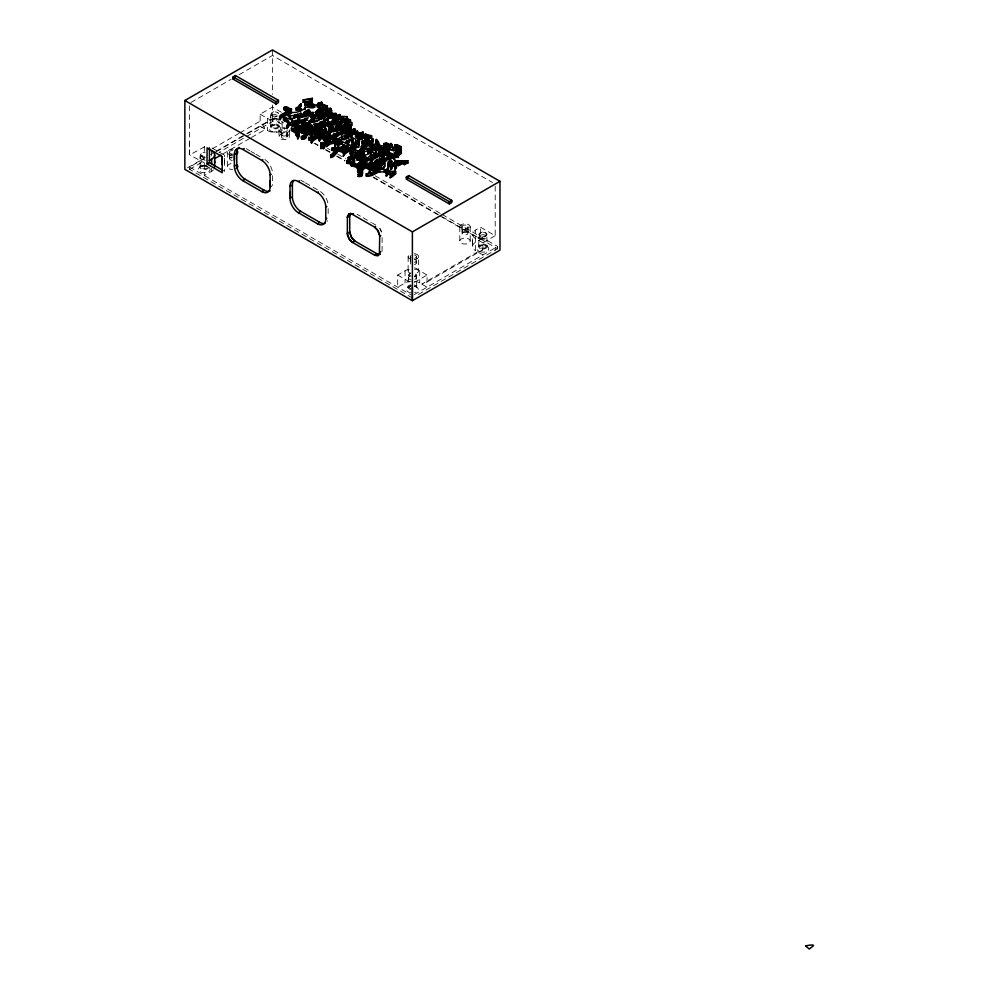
<?xml version="1.0" encoding="UTF-8"?>
<svg xmlns="http://www.w3.org/2000/svg" width="999" height="999" viewBox="0 0 999 999"><rect width="100%" height="100%" fill="white"/><g stroke="black" fill="none" stroke-linecap="round" stroke-linejoin="round"><path stroke-width="0.75" stroke-dasharray="5 3.75" d="M189.623 141.995L189.623 154.907L204.758 163.124M224.6 163.312L224.6 155.245L209.44 146.491M274.825 119.018L274.825 117.87L283.629 122.952M414.548 255.007A3.059 1.761 0 0 1 416.396 256.643L416.221 263.137A2.885 1.661 0 0 1 414.448 264.648M472.527 240.397L472.527 246.478L472.527 234.328M497.589 247.627L497.589 248.776L415.934 295.904M287.175 132.305L287.088 136.688A2.885 1.661 0 0 1 282.767 138.124A2.885 1.661 0 0 1 282.767 135.24A2.885 1.661 0 0 1 287.088 136.676L287.262 130.195M382.105 251.273L382.105 234.191M199.925 167.058C201.161 163.137 197.015 151.935 204.708 152.66M270.442 126.361C272.028 122.565 267.42 111.713 274.825 111.938C276.398 111.126 280.232 114.897 277.597 112.6C269.505 108.766 269.93 119.443 277.335 115.934M270.829 118.431L270.904 116.821M410.701 289.523A4.383 2.535 0 0 1 408.004 287.213L408.491 274.812L410.826 272.977L408.466 275.05L410.826 277.123L408.466 275.05M408.391 279.283L408.466 277.672A3.921 2.26 0 0 1 410.826 275.599M478.521 246.478L479.483 233.229L482.505 232.08L485.914 232.879L486.8 234.091L486.9 238.574M200.312 159.103L200.387 157.542A3.921 2.26 0 0 1 204.708 155.295M478.908 238.524L478.996 236.963M416.296 275.05L414.61 276.91L416.296 275.05L414.61 273.177L416.296 275.05L416.77 287.188A4.383 2.535 0 0 1 414.51 289.398M486.825 234.328C485.939 237.437 479.87 237.437 478.996 234.328C488.474 225.262 488.474 243.394 478.996 234.328M204.708 157.155C199.375 158.279 199.513 151.211 205.107 152.697M190.959 102.497L231.031 79.358M239.048 74.738L272.44 55.457L492.519 182.517M204.758 146.703L189.623 154.907L189.623 103.272M251.486 137.462L265.447 129.395L260.152 121.166L260.152 114.198L272.44 107.093L281.78 112.487M212.275 148.801L238.873 133.454M239.835 132.892L260.152 121.166M187.512 167.82L205.07 157.68M210.452 154.57L215.372 151.723M215.846 151.461L245.492 134.341M246.84 133.566L272.44 118.781L284.278 125.612M412.387 297.964L189.623 169.355L189.623 167.058L205.12 158.117M216.733 151.398L243.843 135.752M247.715 133.516L274.825 117.87L274.825 120.155L218.918 152.435M189.623 169.355L205.12 160.402M222.902 153.958L250.212 138.187M213.436 169.905A10.377 5.994 0 0 1 211.638 171.291L204.308 175.524L204.308 163.386M260.152 126.336L267.482 130.582A10.377 5.994 0 0 0 282.168 130.582L287.113 127.722M411.313 281.231A10.377 5.994 0 0 0 405.045 282.954L397.702 287.188L397.702 275.05L405.045 270.804A10.377 5.994 0 0 1 411.313 269.081M482.904 254.945L475.574 250.712L475.574 230.095L480.519 227.235L495.204 235.702L495.204 184.066M482.904 237.999L475.574 242.233A10.377 5.994 0 0 0 475.574 250.712M414.223 282.455L427.06 275.05L427.06 282.018L421.765 284.128L477.609 251.885L482.904 249.775L482.904 242.807L495.204 235.702M427.06 282.018L482.904 249.775M414.223 294.605L497.589 246.478L497.589 248.776L440.059 215.559M411.163 285.552L408.216 287.075L412.387 286.076M277.048 116.059L273.264 116.271L270.904 114.198M205.107 157.118L202.085 156.768L200.387 154.907M206.493 165.797L203.072 165.422L200.125 166.945L204.308 165.946L208.479 166.945M414.735 286.363L416.558 287.075L414.573 285.926A3.097 1.786 0 0 1 414.573 288.449M327.46 148.252L330.219 149.85M337.849 154.258L345.916 158.903M375.187 175.812L440.921 213.761M442.195 214.498L497.589 246.478M315.209 143.481L318.032 145.105M326.124 149.775L330.182 152.123M336.925 156.019L345.03 160.689M373.376 177.06L438.186 214.473M313.973 143.219L318.007 145.554M325.287 149.75L330.095 152.535M336.813 156.406L344.867 161.064M373.077 177.347L438.536 215.135M439.81 215.871L480.519 239.373L480.519 227.235M260.152 114.198L267.482 118.431A10.377 5.994 0 0 0 276.948 120.055M482.904 242.807L475.574 238.561A10.377 5.994 0 0 1 475.574 230.095M246.291 148.714L249.875 150.774M251.061 151.473L254.645 153.534M255.831 154.221L262.987 158.354M300.736 180.145L304.32 182.218M305.507 182.904L317.432 189.785M357.118 214.273L360.414 216.184M363.161 217.77L371.416 222.527M372.515 223.164L375.811 225.062M414.51 269.181A10.377 5.994 0 0 1 419.73 270.804L427.06 275.05M414.51 281.331A10.377 5.994 0 0 1 419.73 282.954L427.06 287.188M222.065 169.905L224.6 171.366L224.6 155.245M397.702 275.05L410.552 282.455M189.623 167.058L411.163 294.955M380.607 229.595L379.77 228.334L382.043 233.591L380.956 230.27M486.825 236.963L487.287 246.503A4.383 2.535 0 0 1 480.719 248.664A4.383 2.535 0 0 1 480.719 244.28A4.383 2.535 0 0 1 487.287 246.478M416.296 277.672L416.383 279.233M278.808 118.182L279.208 126.336A4.383 2.535 0 0 1 272.627 128.534A4.383 2.535 0 0 1 272.627 124.151A4.383 2.535 0 0 1 279.208 126.336M462.112 230.994L461.95 226.798L462.112 233.267M410.289 256.606L410.452 263.099M281.156 130.17L281.318 136.663M232.58 150.487A3.059 1.761 0 0 0 229.495 152.235L229.658 158.729A2.885 1.661 0 0 0 232.517 160.402M410.364 258.704L410.452 260.814M281.243 132.268L281.318 134.378M229.57 154.321L229.658 156.443A2.885 1.661 0 0 0 232.243 158.092M495.204 247.852L495.204 250.15M470.217 226.773L470.217 241.059M459.79 226.798L459.79 241.084M419.73 270.804L419.73 282.954M414.348 253.671A5.22 3.009 0 0 1 418.556 256.606L418.556 270.879A5.22 3.009 0 0 1 414.41 273.826M414.485 259.29A2.885 1.661 0 0 1 416.221 260.814L416.221 263.112A2.885 1.661 0 0 0 414.485 261.588M408.129 256.631L408.129 270.916M405.045 270.804L405.045 282.954M328.159 208.604L328.159 216.059M289.423 130.157L289.423 136.676M282.168 121.466L282.168 130.582M278.996 130.195L278.996 136.713M272.44 49.95L272.44 94.306M272.44 105.02L272.44 118.781M272.44 119.243L272.44 121.541M272.527 175.737L272.527 185.427M267.482 118.431L267.482 130.582M227.335 152.248L227.335 166.533A5.22 3.009 0 0 0 232.605 169.518M211.638 153.709L211.638 155.981M211.638 168.257L211.638 171.291M204.308 146.441L204.308 153.409M289.398 129.882A5.22 3.009 0 0 1 284.228 133.204A5.22 3.009 0 0 1 279.021 129.907A5.22 3.009 0 0 1 285.214 127.235M287.2 129.833A3.059 1.761 0 0 1 284.415 131.955A3.059 1.761 0 0 1 281.156 130.07A3.059 1.761 0 0 1 284.84 128.471M227.335 166.533A5.22 3.009 0 0 1 232.492 163.499M232.605 155.257A5.22 3.009 0 0 1 227.36 151.948A5.22 3.009 0 0 1 233.616 149.301M232.517 154.008A3.059 1.761 0 0 1 229.495 152.235M229.658 156.443A2.885 1.661 0 0 1 232.243 154.783M229.658 158.716A2.885 1.661 0 0 1 232.58 157.068M414.348 267.932A5.22 3.009 0 0 1 418.556 270.866M410.814 273.514A5.22 3.009 0 0 1 408.129 270.741A5.22 3.009 0 0 1 411.238 268.132M418.556 256.606A5.22 3.009 0 0 1 414.41 259.578M410.814 259.265A5.22 3.009 0 0 1 408.129 256.493A5.22 3.009 0 0 1 411.238 253.871M416.396 256.643A3.059 1.761 0 0 1 414.523 258.254M411.176 257.879A3.059 1.761 0 0 1 411.176 255.382M416.221 260.814A2.885 1.661 0 0 1 414.485 262.35M410.814 261.626A2.885 1.661 0 0 1 410.814 260.015M410.814 263.923A2.885 1.661 0 0 1 410.814 262.3M414.66 286.338A5.907 3.409 0 0 1 418.281 289.46A5.907 3.409 0 0 1 414.735 292.607M411.251 292.832A5.907 3.409 0 0 1 406.481 289.523A5.907 3.409 0 0 1 411.126 286.151M410.889 288.748A3.097 1.786 0 0 1 409.29 287.188A3.097 1.786 0 0 1 410.889 285.627M209.153 167.407A5.907 3.409 0 0 1 205.507 172.69A5.907 3.409 0 0 1 198.514 168.694A5.907 3.409 0 0 1 207.605 166.521M207.33 167.395A3.097 1.786 0 0 1 203.297 168.744A3.097 1.786 0 0 1 201.536 166.259A3.097 1.786 0 0 1 206.056 165.584M206.843 166.046A3.097 1.786 0 0 1 207.33 166.683M414.51 284.977A4.383 2.535 0 0 1 416.77 287.188M408.004 287.213A4.383 2.535 0 0 1 410.639 284.865M414.61 275.811A3.921 2.26 0 0 1 414.61 279.533M410.826 279.745A3.921 2.26 0 0 1 408.466 277.672M208.691 167.083A4.383 2.535 0 0 1 203.958 169.58A4.383 2.535 0 0 1 199.962 166.683A4.383 2.535 0 0 1 205.232 164.585M204.708 159.79A3.921 2.26 0 0 1 200.387 157.542M277.335 118.556A3.921 2.26 0 0 1 271.978 118.369A3.921 2.26 0 0 1 271.978 115.272A3.921 2.26 0 0 1 277.335 115.085M327.572 220.754A11.801 6.818 60 0 1 327.235 221.441M320.567 191.633A11.801 6.818 60 0 1 328.122 204.733M264.935 159.515A11.801 6.818 60 0 1 272.49 172.615M467.882 230.994L467.882 233.304A2.885 1.661 0 0 1 463.536 234.715A2.885 1.661 0 0 1 463.586 231.83A2.885 1.661 0 0 1 467.882 233.304L468.056 226.798A3.059 1.761 0 0 0 463.474 225.275A3.059 1.761 0 0 0 463.474 228.334A3.059 1.761 0 0 0 468.056 226.798L467.882 230.994M272.64 125.075L270.654 126.224L274.825 125.225L278.996 126.224L276.049 124.7L272.64 125.075M480.719 245.217L478.733 246.366L482.904 245.367L487.075 246.366L484.14 244.842L480.719 245.217M281.144 139.111A5.22 3.009 0 0 0 289.398 136.988A5.22 3.009 0 0 0 282.08 133.928A5.22 3.009 0 0 0 281.144 139.111M282.517 135.727A2.885 1.661 0 0 0 287.075 134.553A2.885 1.661 0 0 0 283.029 132.867A2.885 1.661 0 0 0 282.517 135.727M461.938 243.494A5.22 3.009 0 0 0 470.192 241.371A5.22 3.009 0 0 0 462.874 238.311A5.22 3.009 0 0 0 461.938 243.494M461.938 229.233A5.22 3.009 0 0 0 470.192 227.11A5.22 3.009 0 0 0 462.874 224.051A5.22 3.009 0 0 0 461.938 229.233M463.311 232.342A2.885 1.661 0 0 0 467.869 231.169A2.885 1.661 0 0 0 463.823 229.47A2.885 1.661 0 0 0 463.311 232.342M479.957 251.723A5.907 3.409 0 0 0 488.811 248.776A5.907 3.409 0 0 0 479.957 245.816A5.907 3.409 0 0 0 479.957 251.723M481.356 248.027A3.097 1.786 0 0 0 486.001 246.478A3.097 1.786 0 0 0 481.356 244.93A3.097 1.786 0 0 0 481.356 248.027M271.878 131.581A5.907 3.409 0 0 0 280.719 128.634A5.907 3.409 0 0 0 271.878 125.687A5.907 3.409 0 0 0 271.878 131.581M273.276 127.884A3.097 1.786 0 0 0 277.909 126.336A3.097 1.786 0 0 0 273.276 124.8A3.097 1.786 0 0 0 273.276 127.884M480.606 238.786A3.921 2.26 0 0 0 486.8 237.2A3.921 2.26 0 0 0 481.306 234.902A3.921 2.26 0 0 0 480.606 238.786"/><path stroke-width="1.5" d="M214.685 167.058L214.685 160.976M222.215 164.685L222.215 156.618L207.055 147.877L207.055 163.998L222.215 172.74L222.215 156.618M233.142 78.009L233.142 76.861L235.452 75.537L278.409 100.337L278.409 102.635L276.099 103.958L233.142 79.158L233.142 76.861L276.099 101.673L278.409 100.337L278.409 101.486M234.378 160.19L234.378 154.221A11.801 6.818 60 0 1 242.72 149.4L244.206 148.539M235.452 76.686L235.452 75.537M270.142 180.831L270.142 186.801A11.801 6.818 60 0 1 261.8 191.621L242.72 180.607A11.801 6.818 60 0 1 234.378 166.146L234.378 154.221L236.763 152.847A11.801 6.818 60 0 1 239.198 147.44M276.099 102.81L276.099 103.958L276.099 101.673M290.01 192.308L290.01 198.277A11.801 6.818 60 0 0 298.351 212.725L317.432 223.739L319.817 222.365A11.801 6.818 60 0 0 325.075 223.252M406.418 178.047L406.418 176.898L408.716 175.574L451.673 200.374L451.673 202.672L449.375 203.996L406.418 179.196L406.418 176.898L449.375 201.698L451.673 200.374L451.673 201.523M408.716 176.723L408.716 175.574M412.387 286.95L412.387 300.711L184.852 169.355L184.852 100.512L272.44 49.95L499.975 181.319L499.975 250.15L412.387 300.711L412.387 231.88L184.852 100.512M449.375 202.847L449.375 201.698L449.375 203.996M312.437 126.648L309.066 128.559L303.396 128.958L303.396 131.256L309.066 130.857L312.437 128.946L312.1 125.449C308.229 124.413 291.845 129.945 298.976 133.641C299.625 138.774 296.316 140.572 297.702 134.003L296.154 133.092L296.016 130.969C288.636 124.788 291.034 131.344 296.016 133.267C294.955 135.814 299.138 136.189 297.602 138.861M298.976 133.641L297.889 138.861M345.067 129.895L345.067 133.329L345.342 127.26L346.553 127.447C348.451 129.533 344.106 128.859 345.067 131.031L341.708 134.553L337.724 134.253L337.724 136.551M371.353 163.249L370.342 162.275L371.291 161.413M384.215 156.693L383.029 156.618L382.492 153.346L380.532 153.009L376.935 157.392L372.115 159.99C369.705 166.883 374.725 154.52 372.552 157.28C367.882 160.152 373.988 161.089 371.965 164.897C368.132 167.283 368.306 161.826 371.965 162.612M308.192 104.583L305.107 105.582L310.277 103.933M305.107 105.582C302.722 100 312.749 104.008 310.264 99.263L303.159 99.937L303.159 102.235L310.264 101.561C312.5 104.371 316.333 106.231 319.643 104.62C323.626 102.585 315.459 102.435 318.032 105.457M329.895 133.679L329.895 131.393L332.043 131.331L330.294 132.755L324.787 133.017A13.674 7.892 0 0 0 322.365 133.791L320.554 133.654L327.972 133.242L330.994 135.177L327.297 135.839L317.557 134.94L312.175 138.087L308.666 137.425L312.05 138.786L312.05 141.071C305.694 138.711 311.476 141.483 313.973 139.298M314.985 126.398C322.14 123.339 307.217 122.777 316.97 126.236C326.91 127.135 312.2 126.661 310.514 128.396C308.891 128.996 304.533 130.644 303.396 128.958M366.158 159.378L364.847 159.203L364.735 156.131L363.124 155.257L359.016 157.68L356.693 157.542L363.399 154.67C366.133 157.005 378.833 147.989 369.98 150.437L367.794 150.724L367.794 153.022L373.289 152.347M364.847 159.203L364.735 156.131M382.405 160.976L382.954 158.104L380.119 159.028L380.045 161.139M382.954 158.104C380.057 159.678 381.993 162.238 383.229 163.624C381.968 164.81 383.366 158.604 379.682 160.489L375.562 161.638L375.537 165.622C367.432 169.63 389.885 159.59 378.521 163.162L375.537 163.324C370.579 161.863 383.491 155.919 375.562 161.638M383.229 161.189L381.506 159.902M365.359 139.698L365.184 134.141L371.603 135.802L371.603 138.099L366.72 138.287L365.359 139.698L365.272 138.674L362.425 138.137L361.126 139.323M365.172 139.648C363.811 129.021 356.069 142.595 367.932 141.433L368.444 139.598L366.433 139.098L366.433 141.396L368.494 142.47M394.093 159.578L392.994 155.419L395.417 160.914L401.948 160.939C401.898 163.586 404.508 163.549 407.879 163.049L407.879 160.752L402.634 160.864L402.622 163.486C393.294 169.068 399.85 159.503 404.97 161.314L404.445 164.823L405.656 163.811L405.656 161.513L407.879 160.752M381.181 152.81C379.558 144.83 390.984 146.965 395.679 148.726L395.666 151.249L396.853 153.396M395.679 148.726L397.702 152.148L394.355 152.81L396.391 153.346L399.413 152.647L401.311 150.861L398.039 151.423L396.815 148.726L398.214 148.227A4.296 2.485 0 0 1 398.763 148.064L401.161 146.816L397.552 145.017L394.642 145.167L400.237 146.716L400.574 149.288L395.741 150.387L391.108 149.663L389.348 148.676L389.91 145.08C392.757 141.371 391.858 147.09 389.223 146.778L389.223 144.48C385.289 140.459 380.831 146.578 387.175 146.241M377.247 144.443L375.911 142.795C375 134.902 379.47 142.482 378.534 145.642M378.496 141.771L378.746 143.931L380.444 145.642L386.326 146.453L388.786 145.717L388.386 144.505L386.401 143.581L383.853 143.569M290.534 116.945L289.26 118.207L294.28 118.307L294.668 115.085L297.527 114.46L297.714 116.92L300.037 115.672M295.279 126.411L292.22 126.111L292.245 123.751C296.815 122.677 297.265 126.086 300.774 122.278C303.534 123.851 304.57 119.555 307.592 120.205M292.47 121.928L292.22 118.681L290.472 119.493L285.539 117.732C282.242 117.033 283.554 120.654 285.227 121.191L287.912 122.69M370.167 143.881L372.477 143.019L373.077 141.221C373.451 135.889 371.566 142.42 369.006 141.383L368.656 138.911L366.433 139.098M333.117 138.898L333.117 136.601L335.452 137.55L327.734 139.098L323.501 137.525C328.546 139.872 325.349 143.069 320.779 142.745L321.191 148.589L322.14 147.552L321.478 143.119L323.564 142.657L323.913 145.242L323.127 146.154C323.351 152.085 325.224 144.942 324.613 142.957L327.747 140.01C332.055 139.173 323.089 152.785 328.009 143.007M328.209 144.356L328.359 141.758M352.247 131.918C349.151 128.421 343.743 138.824 346.016 128.384L343.082 128.634L341.72 129.92L343.606 131.431L341.621 132.53L341.983 134.865L341.983 132.567M318.032 103.159L321.628 102.248L321.79 103.459A2.86 1.648 0 0 0 323.239 104.47C333.254 108.804 322.827 107.205 318.419 107.617M351.273 137.4L352.048 132.755L355.144 131.344L352.984 131.281L352.984 133.566L356.93 133.928M351.311 137.288L352.847 134.191L354.583 134.053L360.814 137.038L360.189 133.229L362.999 132.218L359.965 132.967L357.829 132.368L357.367 131.144L355.169 131.456C357.13 127.11 350.199 129.383 352.123 132.105M375.911 142.795L376.236 141.296M310.589 102.31L311.875 101.399L312.35 98.302L303.159 99.937M337.724 134.253L337.088 132.855L341.858 131.918L341.621 134.828M360.814 174.5L361.501 173.014L357.642 171.878L357.642 169.58L360.814 170.03C362.3 171.403 360.102 174.45 358.117 174.076L358.117 176.373C363.536 178.297 363.998 169.068 360.164 167.882C353.246 163.024 365.996 165.772 366.645 160.564C365.971 159.178 371.528 153.734 371.903 155.22C369.792 157.018 377.684 155.382 373.464 155.307C372.877 152.61 378.571 149.862 376.498 155.931C372.864 158.566 381.843 155.894 379.37 153.022C382.342 152.685 388.249 152.185 387.487 156.431M283.941 107.405L286.538 106.768L290.022 108.666L290.047 113.349L288.836 111.426L285.452 111.813L286.913 110.077C282.967 111.201 282.967 105.582 286.913 107.792L285.452 109.528L288.836 109.128L290.11 110.377C287.712 113.012 281.818 112.587 279.545 116.483L280.332 119.618L280.744 115.634L287.5 112.725L288.399 113.411L288.361 115.934L290.147 116.646M280.332 119.618L280.744 117.932L282.255 117.02L287.075 115.035L288.399 115.709M388.636 152.66L387.699 154.42L388.311 149.9L388.636 152.66L388.299 153.359L388.311 149.9M312.35 98.302L311.963 103.247M356.131 140.909L357.63 141.084L357.63 143.381L356.131 143.207L355.494 139.048L351.273 137.138L351.398 134.927M322.839 114.897L322.577 118.506L322.602 114.76L322.577 116.209L319.53 116.621L316.783 118.719L311.313 119.018L307.942 122.902L305.02 123.302L305.02 125.587L303.109 126.211L300.337 126.086L295.492 123.913L295.492 121.628L297.852 122.215L297.852 124.513M395.142 171.129L395.342 173.626L395.142 171.129L390.184 171.603L387.013 169.855L387.949 167.357L388.361 169.855L387.013 172.153L390.184 173.901L393.119 173.863A12.812 7.405 0 0 1 394.555 172.452L395.167 171.304M395.129 173.476L393.931 173.689M332.055 148.114L331.993 150.412L336.089 150.162L336.089 147.864C325.549 149.263 338.711 145.554 336.576 150.562A5.182 2.997 0 0 1 336.576 151.723L330.756 157.542L333.416 156.643L337.225 152.51L338.524 142.482L342.345 141.708L348.514 144.605L347.814 147.615L346.091 148.239L346.091 145.941C340.147 142.707 344.393 148.114 344.555 149.463L345.179 146.316L345.179 148.614M337.4 149.887L338.536 150.25L338.486 145.542M341.471 131.468L342.307 130.644L342.282 125.837L340.359 125.262L343.406 125.037L342.932 129.445M365.709 164.273L366.645 162.862C365.871 159.74 372.34 159.266 371.216 154.483M376.498 153.646L375.137 154.47L375.025 158.017L371.428 158.529L372.19 157.293M353.209 150.637C358.828 144.643 342.657 155.657 355.769 150.187C359.24 149.763 356.768 153.834 358.429 154.358M357.917 151.186L357.754 154.246M398.226 163.411L398.988 162.3C404.383 160.464 394.742 160.452 394.006 162.725L394.006 165.022L396.403 167.682L395.292 169.281L395.754 166.021L393.781 163.449C389.385 162.999 393.594 168.381 390.846 169.643L390.946 164.061L392.32 161.301L391.171 160.889C390.209 162.687 388.336 159.59 388.474 162.45L388.199 165.622L388.998 166.721L387.949 169.655M328.509 114.673L329.757 113.923L329.77 110.827L326.598 111.326C333.866 110.04 315.072 104.845 319.655 112.3L323.326 113.561L326.636 112.512L322.502 112.487L319.842 110.964M348.751 137.662L349.076 135.04L345.929 133.854L348.364 132.929L348.451 130.482L349.862 129.495C355.632 129.645 349.65 131.831 351.049 132.855C350.911 135.539 346.678 135.265 348.052 138.386M348.439 132.842L349.862 131.793L352.235 132.318M340.921 143.082L339.161 143.981L339.073 138.499C340.821 136.501 350.287 133.342 345.03 137.175L345.03 139.473L347.227 138.124C343.556 134.141 352.272 132.467 348.176 133.054C346.478 135.939 351.96 135.027 348.139 135.677M348.164 135.265L347.078 135.227M388.224 156.306L385.864 154.808C383.716 148.489 391.408 143.956 385.726 153.172M288.361 115.934L288.399 113.411M348.339 124.288L351.86 125.225L351.86 122.939C348.876 119.755 341.633 123.052 346.503 126.586L346.553 129.745M346.054 128.072L344.468 125.737L346.815 124.013M297.852 122.215L298.976 120.554L302.934 120.367L304.995 118.444L308.192 117.82L301.473 123.464L301.473 125.762L305.444 124.251M311.426 135.489C307.68 135.077 312.462 131.88 314.71 132.467L319.118 128.896L323.089 131.069L311.089 134.74L316.945 133.878L318.631 132.505L328.946 131.169L330.294 130.082L328.921 128.983L329.795 126.473L333.579 126.798L333.479 129.733L332.517 130.232L332.517 127.947L333.479 127.435M314.96 136.726C305.731 137.363 319.917 137.275 317.807 132.155M300.711 111.513L299.475 109.665L299.475 106.831L300.836 103.946L298.876 105.519L298.401 109.278C295.167 112.113 295.167 106.843 298.401 106.98M350.936 135.452C349.712 133.416 352.023 134.902 352.297 132.929M309.965 103.459L307.992 104.221L311.051 103.834L312.812 104.833L312.974 107.555L311.051 106.131L307.992 106.506L309.965 105.757L309.428 102.385L309.39 104.62M398.226 165.759L400.986 163.724L399.712 163.287M308.641 139.922L308.666 137.425M360.527 154.583L364.086 155.457L364.086 153.172L358.778 151.124L360.227 149.226L362.475 148.801C367.62 150.599 370.866 145.604 375.562 148.339C377.909 147.727 382.567 145.966 375.487 147.24C371.903 146.391 367.395 144.718 363.911 146.741L366.858 147.178L361.725 147.902L361.301 146.528L362.687 144.955L363.936 145.292L363.836 147.989L364.41 147.69M404.97 161.314L404.445 162.537L405.656 161.513M369.268 163.199L362.387 164.535L361.301 165.584L361.301 167.869L364.56 166.296L364.56 163.998L365.909 164.398L365.909 166.683L362.687 169.593L367.345 166.696M361.301 167.869L364.51 165.971L364.535 163.599M359.503 141.508L355.557 136.563L355.906 133.516L360.589 136.613L362.35 135.564L365.634 135.939L366.77 135.202L365.184 134.141M355.557 136.563L355.906 133.516M388.411 161.488L388.199 165.622M363.936 145.292C367.595 144.743 360.951 144.306 361.85 141.846C366.733 138.986 370.629 146.503 376.036 145.092A18.993 10.964 0 0 1 380.706 146.478L381.568 148.027C380.394 151.373 373.913 148.651 375.811 152.585M337.45 145.604L338.087 142.033L337.337 141.533C332.842 139.997 329.096 142.145 326.611 144.156M297.64 136.226L297.702 134.003M283.566 120.517L283.629 117.907M318.356 113.898L317.257 112.85L317.257 110.552L319.056 108.741L319.917 109.528L319.18 112.338M402.684 163.037L400.999 163.062M343.693 119.393L337.05 118.531L337.05 116.234L346.99 116.621L346.378 117.87C358.766 124.813 337.412 114.286 335.589 117.058L337.937 118.556C340.821 120.529 335.289 123.102 337.225 123.976L339.023 123.214L340.597 120.804L343.269 119.418L344.505 119.755L344.505 122.053L340.522 123.901L340.597 125.412L335.701 128.371M349.887 122.465L350.524 122.29L347.764 120.842M365.646 165.946C368.406 165.447 372.977 167.482 368.893 169.942L371.628 167.82L377.41 166.708L380.02 168.294L371.041 172.977L366.446 173.726L366.358 176.124L371.653 175.612L377.897 172.365L382.392 171.84L385.352 171.89L386.875 174.763L386.138 175.886L386.913 172.989C383.566 163.474 373.139 175.362 366.358 173.826M370.729 167.308L369.605 171.628M390.846 169.643L390.946 166.358L392.32 163.599L389.985 163.998L389.935 161.126M316.396 124.038L317.969 123.739L317.67 125.225L322.265 123.864L321.878 126.074L323.064 125.125L323.314 123.314L319.643 123.252C317.794 122.427 323.564 120.33 324.987 121.703L325.699 122.702L324.013 124.975L324.013 127.273L325 127.085M322.09 131.281L322.452 132.442L321.74 128.109L322.452 124.126M343.406 125.037L342.757 126.224L343.406 130.419L345.317 130.432M385.651 152.884L385.676 150.474M374.887 166.408C371.953 165.11 373.514 161.264 368.556 164.111C365.996 164.91 362.05 166.421 362.924 169.755M373.077 165.572L368.993 166.284M369.143 165.509L367.195 166.184L368.531 165.647L373.776 167.158L377.934 166.071L381.606 163.324L380.332 166.983L381.855 168.356C387.662 167.882 380.144 167.57 384.777 166.121L384.153 163.774C384.303 159.328 389.223 157.967 392.844 158.192A1.536 0.887 0 0 0 393.156 157.842C391.658 152.048 391.658 160.789 388.324 159.241M320.779 142.745L321.553 144.356L321.191 148.589M390.721 155.944L390.959 155.245C392.507 154.071 392.507 157.792 390.959 157.53L390.721 158.242L390.721 155.944L388.074 156.031L383.029 154.333M324.613 142.957L324.488 145.592L323.127 146.154M305.007 136.601L306.318 134.615L306.318 132.318C290.122 126.099 311.563 134.89 312.949 128.958L312.075 128.309L312.075 130.607M347.227 138.124L346.391 137.475M368.481 142.807L367.932 143.719L365.372 143.506L362.187 141.396M372.24 160.489L373.414 158.804L373.414 156.506M318.082 126.473L318.144 123.963M381.181 150.512L380.656 151.249L379.807 150.15C374.475 151.436 383.566 152.984 385.264 151.91L387.924 149.9M363.836 147.989L362.687 147.253L361.7 148.314M354.283 161.064L352.36 162.213L352.36 164.51L354.283 163.349L354.458 160.514M354.283 163.349L354.545 158.391L353.296 156.631L359.965 153.322L364.086 153.172M394.006 162.725L396.403 165.397L395.292 166.983L395.292 169.281M373.127 157.118L375.025 158.017M361.85 176.074L362.437 169.268M395.679 151.024C390.809 149.6 380.906 146.853 380.794 154.495M398.901 148.401C387.912 146.141 399.088 147.028 400.874 148.701L400.686 149.8L398.763 150.362A4.296 2.485 0 0 0 398.214 150.524L396.815 151.024L396.978 152.622L398.738 154.121L401.311 153.147L401.311 150.861M332.155 124.775L335.09 122.889L335.152 116.583L327.984 115.834L323.489 118.107L324.837 120.392L326.923 120.654L328.097 118.594L328.009 121.379L329.533 122.178C344.605 117.782 326.86 124.8 324.013 124.975M328.471 118.844L328.097 122.153L328.097 118.594M312.437 128.946L312.65 128.284M352.497 141.159L352.672 138.574L351.823 138.624L349.288 139.51L349.288 141.808C340.934 145.467 350.287 136.463 346.391 143.444M337.225 152.51L337.35 148.264L338.798 148.376L344.293 150.624L343.206 153.971C346.091 149.213 354.295 146.378 355.844 144.168L353.434 144.543L351.411 141.808L354.558 142.52L357.63 141.084M339.735 116.658C341.021 111.451 332.642 119.331 329.995 115.385L329.995 117.682L335.164 118.406L337.038 121.803L334.765 124.863L329.158 125.25L329.72 127.535M342.282 125.837L342.345 129.57M324.875 126.074L324.013 127.273M333.191 137.325L335.801 135.852L336.114 136.451L335.801 133.554L333.454 134.278L332.555 138.274M318.893 117.832L322.153 118.069L322.552 113.486L317.257 110.552M322.227 116.821L322.09 115.222L320.155 114.648M292.22 123.814L294.767 123.913L297.015 125.287L296.616 128.059L294.355 128.509L294.355 126.211L296.616 125.774M292.22 126.111L294.468 125.487L296.266 126.224M283.566 118.219L284.765 118.094L289.048 121.591L286.838 125.599L287.013 127.997L288.261 127.31L289.073 122.889L295.492 121.628M288.261 127.31L289.073 125.187L293.619 124.475M327.635 145.692L327.672 143.282M339.66 124.288L339.023 125.512M309.203 120.704C311.763 124.026 303.846 127.223 306.131 124.625L305.444 121.953L301.935 123.739L301.935 126.024M312.05 141.071C308.803 146.978 314.623 133.841 318.269 135.602L320.267 135.989L320.267 138.287L319.081 139.635L318.731 137.138L329.62 138.149L329.62 135.852M311.688 143.032L312.862 140.834L316.97 138.349L320.267 138.287M349.288 139.51L349.213 140.397L351.848 140.684L353.009 139.236L351.948 139.41L351.948 141.708M380.394 167.932L381.606 163.324M322.153 118.069L322.864 117.258M329.895 131.393L334.253 130.195L333.117 131.381L336.638 130.644L337.637 129.77L336.301 129.695L338.611 128.446L341.171 129.52M375.836 167.345L375.836 165.047L373.077 163.274M290.022 108.666L291.483 108.991L291.084 113.349M381.63 161.526L381.506 162.2M329.995 115.385L331.668 113.686L331.631 110.502L329.695 109.178L330.856 108.466L330.856 110.752M358.878 147.402L358.429 145.879C359.365 143.406 357.505 141.933 359.578 140.572L358.416 137.387L355.557 134.266M358.429 145.879L358.978 142.495M357.754 151.948L359.927 152.647L359.99 155.12L355.095 156.943M344.505 122.053L343.269 121.716L340.597 123.089L335.289 127.035L336.263 127.747L341.421 127.21L341.471 129.658M306.318 132.318L303.022 136.264C298.776 136.663 303.284 141.458 305.769 137.974L307.13 132.879C315.672 126.898 321.316 132.13 310.239 135.689M305.769 137.974L307.13 135.177L310.764 133.491M387.487 159.503C386.151 162.075 381.893 162.188 384.503 160.077L384.203 155.894C382.53 153.809 377.335 157.992 380.119 159.028M382.417 155.207L382.292 157.805L380.607 159.203M288.261 124.4L288.062 125.237M395.229 156.319L392.644 157.118L392.357 153.858L389.061 152.347L388.636 150.362M392.644 157.118L392.757 154.583M385.339 152.447L385.564 148.726L387.924 147.615M353.658 161.101L352.36 159.091L348.176 159.965L348.176 157.667L353.209 157.118L353.971 162.962L351.823 163.873L349.925 162.762L346.84 163.099L346.84 160.814L349.925 160.464L351.823 161.576L353.971 160.677M373.127 159.653L373.414 158.804M394.917 155.307L397.702 154.445L397.664 151.948M391.533 169.268L391.695 164.011M345.804 129.458L346.503 126.586M323.863 142.795L323.913 147.54L323.127 148.439M397.028 155.407L399.413 154.945L401.311 153.147M375.836 165.047L375.537 165.647L374.063 164.41M386.138 175.886L387.512 175.162L387.287 170.979L393.406 172.19L392.307 173.551A13.274 7.667 0 0 1 390.684 174.65L390.134 177.697L392.982 176.111A12.812 7.405 0 0 1 394.555 174.75L395.629 173.863L395.629 171.566M347.34 124.438L348.164 125.375M390.996 159.103L392.058 157.755L392.058 155.469M359.303 169.505L357.642 167.382L357.742 164.885M348.514 144.605L346.091 145.941L341.171 144.056L337.899 145.467L338.087 142.033M318.544 112.837C319.942 118.719 317.557 113.299 314.947 112.45L315.884 111.801C318.519 114.273 319.168 111.876 322.227 114.523M339.735 114.46L337.05 116.234M346.316 126.96L345.342 127.26M385.102 163.024L384.503 167.22M347.028 119.343L346.241 118.943M312.05 138.786L311.476 142.982M390.696 146.678L390.834 143.469M329.158 125.25C335.327 122.09 325.924 125.112 324.588 127.073L326.636 129.633L322.452 130.145M342.282 128.134L340.159 127.797L343.406 127.335M352.672 138.574L351.948 139.41M294.48 117.695L297.714 116.92M361.85 144.143C366.733 141.284 370.629 148.789 376.036 147.39M374.126 155.844L376.198 154.233L376.011 151.798M373.077 138.936C372.115 142.507 367.757 140.634 369.88 145.367L374.513 146.416M299.113 121.753L297.215 123.189M322.602 114.76L322.153 115.772C317.732 116.396 318.256 113.923 321.865 116.346M327.098 122.677L327.522 122.015M326.648 140.172L326.648 142.47L325.512 143.968L320.766 145.592M358.179 165.859L358.179 163.561L360.339 162.912L362.137 160.514L365.297 159.44C366.258 161.801 356.993 165.647 362.075 165.759M365.509 162.612L365.696 160.04M344.555 147.165L349.638 145.167L353.696 145.142L345.267 150.25L340.971 148.314L342.033 146.94L337.375 147.852M340.846 150.462C345.017 154.67 352.934 149.238 353.696 145.142M317.994 135.29L320.229 134.815M337.038 124.101L336.226 121.528L332.405 120.817L334.852 120.042L335.152 116.583M334.852 120.042L334.915 119.356M348.176 159.965L351.448 158.791L351.973 155.107L350.587 153.122L353.209 154.907L359.99 152.835M351.448 158.791L351.973 155.107M306.318 134.615L300.736 132.43L306.73 133.441M357.642 169.58L359.116 168.931L356.443 164.947L351.099 163.424L351.099 165.722L356.443 167.233L358.204 170.017M357.642 171.878L359.116 171.229L359.116 168.931M319.917 109.528C318.718 112.363 329.258 108.054 326.598 113.611L335.826 113.411L336.176 115.946L335.377 116.134A7.942 4.583 0 0 1 334.353 116.384M279.545 118.781L281.643 116.708L288.511 114.186M383.229 161.326L382.48 164.985L380.232 165.434M332.405 120.817L332.754 118.044L334.852 117.745M337.537 124.838L338.611 122.752L337.937 120.854M345.654 137.425L345.754 135.002M403.596 161.276L403.596 163.574L404.97 163.611M403.596 163.574L402.622 163.486M357.917 153.484L355.769 152.485L350.262 153.759L353.783 152.06M333.516 140.522L335.452 139.835L335.452 137.55M326.074 129.121L326.074 131.406L324.588 129.37L325.462 128.247M395.142 169.256L395.754 166.021M287.974 126.623L286.838 127.897M365.172 147.178L365.322 144.693M366.358 176.124L371.041 175.275L379.72 170.941M291.333 128.234L296.041 129.533L300.15 128.322C301.636 125 296.016 126.861 294.393 126.249M298.489 131.219L300.15 130.619C301.636 127.235 295.941 129.246 294.355 128.509M348.439 130.544L344.992 131.955L344.967 132.642L348.164 132.979M338.087 148.339L338.162 146.191M316.308 129.97L310.239 133.391M353.084 132.305L352.984 133.566M379.295 146.641L379.195 149.176L375.811 150.824L375.836 147.303M381.568 150.325L378.446 152.41M329.645 140.747L329.645 143.044L328.359 144.056M337.225 150.212L333.416 154.345L330.756 155.257L336.576 149.425A5.182 2.997 0 0 0 336.576 148.264M348.176 157.667L351.448 156.493M363.124 155.257C364.098 160.739 349.225 162.425 363.399 156.968L364.298 157.268M379.583 166.945L377.934 168.369L372.689 169.593L368.531 167.944L367.095 168.494L367.195 163.886M323.676 119.343L324.475 118.444M300.886 104.058L299.475 109.128L301.248 110.452M327.247 105.819L322.327 104.945L317.058 105.757L318.768 107.992L318.768 110.29L323.801 110.439M327.16 108.217L323.239 106.768A2.86 1.648 0 0 1 322.227 106.269M358.117 176.373L360.527 175.524M310.339 114.286L309.628 114.298L309.515 110.365L308.454 110.015L307.704 110.265L307.33 115.11L300.162 117.47C301.498 113.936 302.31 111.713 297.714 114.635M314.173 139.136C315.896 136.963 318.893 138.087 320.267 135.989M336.114 134.153L335.414 135.052L338.636 135.302L333.117 136.601M342.669 131.369L345.192 130.832M387.924 167.27L388.998 164.435L388.199 163.324M341.883 138.936L341.845 136.526L341.883 138.936L340.222 140.035M299.051 121.016C295.192 115.647 309.453 117.395 312.999 113.649C315.135 110.09 306.818 114.236 309.153 116.109M297.889 120.492L299.313 120.055M382.455 163.886L382.704 161.326M359.478 164.96L361.563 162.05L365.159 161.001L365.159 158.704L366.621 157.705L364.847 156.905M316.396 126.336L318.144 126.261M321.99 127.535C321.74 125.999 315.047 130.919 312.075 128.309M321.99 129.833L322.49 127.035M384.066 162.15C383.229 158.454 387.887 156.506 390.996 156.818M380.244 166.521L381.606 165.622M342.307 128.359L338.886 129.82M375.137 154.47L376.973 154.733L379.17 153.059M379.083 163.224L380.694 162.537L382.704 163.624M305.02 123.302L306.131 122.328M315.921 133.704L318.781 131.269L321.428 132.268M361.313 171.079L361.313 173.376M365.909 164.398L362.924 167.457M283.941 109.703L284.84 108.854L287.462 109.403M331.993 131.831L331.993 129.533L341.471 127.36M324.613 145.255L327.747 142.308L327.734 139.098M334.765 148.077L334.752 144.93L337.088 144.493L337.724 142.657M299.101 107.455L300.886 106.344M311.588 132.318L307.392 133.441M330.244 132.68L328.946 133.466M309.628 114.298L309.515 112.662L308.454 112.313C302.31 113.624 303.097 111.876 307.704 110.265M306.156 113.411L307.704 112.562L300.162 115.172M337.225 123.976L337.225 126.274L338.661 125.837M337.35 150.562L344.293 152.922L343.206 156.269C346.341 150.474 355.681 150.012 356.581 144.268M308.416 125.524C308.004 120.23 317.245 124.051 319.53 118.918L321.99 118.694L321.99 116.408M343.456 147.115L342.782 147.665M378.883 169.281L371.628 170.105L368.893 172.228L369.543 171.903M289.423 118.294C288.486 115.784 292.17 114.223 288.361 113.649M359.178 152.422L360.227 151.511L364.185 151.736L368.057 150.687M348.127 131.456C350.874 126.586 342.819 131.119 347.078 130.569C348.276 129.346 351.86 128.009 352.123 129.808M347.714 132.717L347.714 130.432M317.345 104.995L317.345 107.293L320.804 105.944M362.974 132.068L362.999 134.503L360.189 135.527M305.145 109.253C303.609 104.458 311.263 109.628 314.235 107.08L314.997 105.682L312.974 105.257M354.545 160.689L353.296 158.928L354.058 158.304L362.325 155.394M344.43 131.631L344.43 133.928M365.821 148.364L366.471 145.542M291.483 108.991L290.06 112.325C292.657 112.937 303.072 112.575 300.087 107.842L296.016 107.967M353.209 148.339L355.519 148.077C357.492 147.727 360.189 145.392 358.429 143.581M383.853 145.866L386.176 145.404L388.274 146.416M358.978 144.793L358.266 144.093L359.253 143.406M301.473 125.762L304.832 123.451M333.266 135.614C329.245 138.349 323.901 134.353 320.042 136.826A1.998 1.149 0 0 1 319.805 137.225L319.493 141.009L318.731 139.423M324.2 138.362L320.042 139.111A1.998 1.149 0 0 1 319.805 139.51L319.493 141.009M370.392 154.82L371.266 154.158M302.672 128.484L310.04 126.748L310.04 124.45L308.416 123.239M325.249 138.461L336.7 138.436L339.198 139.423L339.073 138.499M333.279 140.971C335.664 139.311 340.584 144.093 339.398 139.286M367.794 153.022L367.644 150.212L371.316 147.765L375.624 150.3M367.644 152.51L368.456 151.91M331.631 110.502L330.419 112.288L326.598 113.611M382.417 154.408L382.342 150.624L385.164 149.625M389.348 146.391L395.741 148.089L400.574 146.99M389.985 175.05L392.982 173.814M376.323 163.386L375.562 163.936L377.472 163.786M381.431 149.288L380.706 148.776A18.993 10.964 0 0 0 378.621 148.039M388.411 163.786L389.935 163.424M309.203 123.002C315.497 120.342 321.915 120.392 327.01 114.548L324.987 112.825L327.884 113.711M340.209 123.376L340.522 121.603L344.505 119.755M308.903 113.836L310.552 112.138L309.628 112M317.095 114.535L314.947 114.748L317.42 116.621M301.461 136.413L305.769 135.677M358.179 163.561L361.563 159.753L365.159 158.704M301.461 138.711L303.946 137.924M375.474 163.137L376.311 162.575M300.162 117.47L301.561 115.797M308.741 125.25L309.99 125.262M312.512 114.698L313.461 114.061M292.47 119.643L291.696 120.317L292.557 121.366L296.378 120.305L297.215 120.891L299.375 118.981L297.889 118.194M289.26 115.909L294.48 115.397M351.099 163.424L355.307 163.574L357.592 164.698L360.539 164.211L363.636 162.1L365.696 162.338M351.099 165.722C354.22 164.81 361.563 169.78 360.664 164.011M291.945 121.154L292.22 118.681M328.309 141.046L327.31 141.246M389.91 147.365L391.795 146.803L391.795 144.505M391.695 166.309L393.781 165.747L395.754 168.319M329.757 111.626L327.909 112.6L327.909 114.897M328.484 125.986L327.51 126.561L327.51 124.263M354.583 134.053L354.583 131.756L359.815 134.053L360.589 134.69L360.589 138.911L362.35 137.85L366.633 137.637L366.77 135.202M362.999 134.503L359.965 135.265L357.53 134.341M395.342 173.626L395.479 171.241M331.993 129.533L333.191 128.384L332.517 127.947M364.56 163.998L361.301 165.584M233.142 79.158L234.303 78.496M209.191 160.564L211.638 159.141A10.377 5.994 0 0 0 211.638 150.674L211.638 152.185M214.673 158.704L221.029 155.045M207.055 163.998L209.44 162.625L222.065 169.905M234.378 166.146L236.763 164.773L236.763 152.847M242.72 149.4L261.8 160.414L262.837 159.815M242.72 180.607L245.105 179.233L264.173 190.247A11.801 6.818 60 0 0 270.08 190.834M271.179 186.201L270.142 186.801L270.142 174.875L271.179 174.263M261.8 191.621L264.173 190.247M292.395 184.965L292.395 196.903L290.01 198.277L290.01 186.338L292.395 184.965A11.801 6.818 60 0 1 293.756 180.482M290.01 186.338A11.801 6.818 60 0 1 298.351 181.518L299.4 180.919M298.351 181.518L317.432 192.532L318.469 191.933M298.351 212.725L300.736 211.351L319.817 222.365M317.432 223.739A11.801 6.818 60 0 0 325.774 218.918L325.774 206.993L326.823 206.393M325.774 218.918L326.823 218.319M406.418 179.196L407.567 178.534M353.584 213.774L349.25 213.823L347.402 216.346L347.34 233.953L349.25 239.186L352.535 242.432L375 255.382L377.822 255.682L379.383 254.121L379.72 235.564L377.385 229.708L374.525 227.073L351.586 213.936L348.851 214.011L347.315 217.395L349.7 216.021L350.549 213.212L349.725 215.484L349.725 232.567L352.06 238.424L354.92 241.059L376.91 253.758L380.194 254.308M375.574 226.473L374.525 227.073L378.221 230.969L379.745 236.114L380.794 235.514M412.387 231.88L499.975 181.319M380.794 251.511L378.221 255.494L374.525 255.132L376.91 253.758L379.77 254.42M348.251 129.146L346.84 124.875L351.086 125.225L350.886 127.635L346.84 127.173L346.703 124.376L351.086 125.225M347.09 138.586L348.414 137.825M375.449 168.644L373.851 168.918M364.785 165.172L357.742 167.183M296.378 122.602L294.73 123.401M317.807 134.453L323.089 133.367L323.014 130.37M334.915 131.393L337.45 130.282M286.838 125.599L288.261 125.012M390.846 167.357L391.533 166.983M315.297 129.483L312.712 129.408L310.502 131.369L310.514 128.396M368.381 167.994L368.381 165.709M337.1 131.618L338.062 131.106M383.454 160.627L383.454 158.329L384.503 157.78M353.509 144.805L357.63 143.381M387.487 154.133C386.438 156.094 389.997 152.422 385.864 152.51M348.751 135.365L345.03 137.175M392.994 157.717C400.137 158.042 400.187 153.746 392.994 155.419M345.379 137.637L341.845 138.824M366.433 141.396L368.281 141.046L368.931 142.12M332.23 118.057L327.984 118.132L324.338 119.768M346.616 131.294L347.053 128.796M311.251 125.162L311.251 127.46L303.659 129.021L297.065 133.641L297.065 131.344M398.501 157.467L395.304 156.706M312.437 118.244L314.56 117.72M351.086 127.522L345.991 126.96L345.279 123.826C346.878 122.415 350.474 123.289 349.2 125.886M310.04 124.45L304.995 125.724M305.107 103.284L309.528 102.198L309.653 104.62M361.85 173.776L358.117 174.076M315.472 115.047L310.477 116.983L312.612 117.582L316.708 116.034C314.585 112.5 316.084 121.104 315.959 114.985M345.991 126.96L346.703 124.376M333.429 123.514L335.09 122.889M377.934 163.012L377.934 165.31L382.48 164.985M335.889 118.282L337.113 117.832M321.391 129.271L322.49 129.333M319.056 111.039L317.42 112.113L317.42 109.828M341.858 134.216L338.624 134.753M392.644 154.82L395.229 154.021L398.501 155.182M329.92 138.898L339.161 141.696L340.921 140.784L339.697 139.823L344.343 139.648L348.539 136.938L348.052 136.089M283.629 120.205L285.539 120.03L288.012 121.329M355.144 129.158L353.271 129.72L352.984 131.281M323.913 147.54L323.863 145.092L321.478 145.417M407.879 163.049L405.656 163.811M346.178 131.98L346.016 133.067M395.092 164.211L397.927 163.299M323.089 123.526L324.987 124.001L324.837 120.392M321.915 134.478L324.375 133.716M320.092 126.636L322.452 126.423M311.863 133.329L313.187 132.855M330.519 114.61L334.353 114.086A7.942 4.583 0 0 0 335.377 113.836L336.176 113.661M355.07 146.741L356.606 146.778M320.117 130.12L314.598 131.206M333.579 129.096L329.295 128.933L329.295 126.636M344.555 149.463L350.924 147.24M399.463 162.862L395.217 163.062M303.159 102.235L312.35 100.587M324.388 135.876L323.326 136.139M330.856 108.466L318.768 107.992M315.672 136.488L316.945 136.176M386.138 173.601L391.009 174.525M338.361 118.269L337.05 118.531M318.381 105.345L320.367 104.945M331.993 150.412L336.576 150.562M379.233 155.345L380.095 155.195M357.879 169.355L357.967 171.628M335.701 126.074L335.764 129.932L337.163 129.87M319.643 125.549L323.264 125.537L322.565 127.947L321.878 128.359L321.69 123.801M299.475 109.665L296.016 110.265M333.117 131.818L334.228 131.618M326.636 110.215L322.502 110.202L319.692 108.529M371.603 135.802L366.72 135.989L365.172 137.35M338.087 144.331L337.337 143.831C332.742 142.52 329.533 143.993 326.486 146.578M387.2 148.639L388.636 148.314L388.636 146.016M325.199 135.689L327.972 135.527L328.721 136.351M307.655 114.785L304.932 115.085M392.994 174.538L393.406 172.19M390.696 144.38L389.223 144.48M296.041 131.831L291.333 130.619M340.247 142.058L339.697 142.395L339.697 139.823M346.903 163.187L351.76 164.335M324.787 135.315L328.708 134.927M336.176 115.946L331.493 116.096M382.342 150.624L385.102 150.574L385.264 151.91L384.215 152.36M288.037 109.927L291.483 111.289M349.388 141.658L347.04 141.109M384.49 154.483L383.266 154.558M311.913 135.377L312.675 135.327M352.672 140.859L351.823 140.909L351.823 138.624M373.077 141.221L371.241 143.169L371.241 140.871M379.32 149.026L375.836 149.6L369.955 148.876M332.405 118.519L335.102 118.494M353.658 150.275L355.519 150.374M316.308 132.268L314.947 132.093L314.947 129.808M379.408 162.812L379.458 165.11M308.466 131.331L306.331 131.381L306.331 129.096M339.185 130.332L340.959 130.132L340.959 127.835M367.095 168.494L370.729 169.605M311.588 119.88L312.612 119.88M371.603 138.099L367.095 137.188M324.113 135.489A13.674 7.892 0 0 0 322.365 136.076L321.241 135.989M343.406 128.122L346.016 128.384M387.425 158.079L388.574 158.329M361.725 150.2L363.786 150.262M369.88 143.069C371.603 144.306 376.998 145.28 377.247 142.158L375.911 140.497M351.86 122.939L347.34 122.14L349.2 123.601M336.763 119.118L341.858 119.518L349.238 122.427M386.326 148.739L382.617 148.264M382.417 157.492L384.203 158.192L384.215 154.395M325.699 110.777L327.435 110.989M381.168 148.014L380.444 147.939L380.444 145.642M327.909 112.6L328.983 112.725L329.021 110.34M355.906 135.814L359.727 138.849M348.289 123.976L351.86 125.225M397.04 160.652L397.152 162.962M303.534 114.66L304.32 115.16M309.927 127.397L309.927 125.1M346.84 160.814L352.36 162.213M365.909 166.683L364.947 166.446M355.169 131.456L354.083 131.269L354.058 129.021M326.161 122.877L324.737 122.477L324.638 119.356M326.511 111.713L327.759 112M324.987 112.825L324.987 115.122L326.311 115.522M360.589 134.69L360.814 137.038M344.967 147.777L343.968 147.153M374.325 149.713L375.562 150.2M345.055 146.191L342.782 145.379M326.623 141.034L323.501 139.823L323.501 137.525M331.93 142.333L339.161 143.981M347.103 146.403L346.016 146.004M301.96 120.292L302.098 122.64M360.164 170.18L361.201 171.191M391.895 154.982L387.699 152.123M391.895 157.28L388.411 154.945M383.454 158.329L384.066 159.852M371.216 156.781L372.015 156.843L372.015 154.545M379.145 153.921L380.169 154.395M343.406 130.419L343.057 129.783M318.731 137.138L319.493 138.711M314.185 106.868L314.885 107.23M297.103 134.69L298.976 135.939M313.274 106.219L311.126 105.07M326.661 116.384L324.987 115.122M363.124 157.555L364.735 158.429M298.601 127.497L300.337 128.384L300.337 126.086M304.857 107.193C307.23 108.092 302.297 109.128 305.182 108.941L302.285 109.94L299.475 106.831M329.695 111.476L330.619 112.088M346.378 120.155L347.202 120.729L347.19 116.771M350.424 151.636L350.587 155.419L352.422 157.018M335.389 149.413L336.089 150.162M280.332 117.333L279.545 116.483M358.778 153.421L359.178 154.096M392.058 157.755L392.707 158.354M351.973 157.405L350.587 155.419M360.189 133.229L360.814 134.74M348.251 131.443L347.49 130.107M336.089 147.864L334.752 144.93M326.648 142.47L323.501 139.823M345.991 124.675L345.279 123.826M317.207 114.648L317.645 115.559M323.264 123.239L323.264 125.537M318.319 109.59L318.768 110.29M377.435 143.157L376.735 141.309M369.305 144.193L369.88 145.367M388.436 153.671L392.757 156.88M362.774 137.812L362.774 135.514M353.484 161.975L353.971 162.962M321.478 143.119L322.14 145.255L321.066 146.016M391.795 146.803L391.133 143.469M339.398 141.583L339.073 140.784M390.134 177.697L390.684 176.948A13.274 7.667 0 0 0 392.307 175.849L393.406 174.488M347.24 128.908L347.302 131.518M368.856 143.132L369.006 141.383M390.147 161.701L390.147 164.036M385.177 153.434L385.102 150.574M331.631 112.8L331.668 113.686M396.753 156.681L396.628 152.847M403.883 161.363L403.883 163.661M401.948 160.939L401.948 163.237M401.523 161.663L401.523 163.961M401.386 161.838L401.386 164.123M401.161 146.816L401.161 149.113M401.024 151.448L401.024 153.734M401.024 161.239L400.986 163.724M400.874 146.403L400.874 148.701M400.437 146.94L400.437 149.238M400.212 147.253L400.212 149.55M399.6 162.288L399.6 164.585M399.388 152.485L399.413 154.945M399.175 152.735L399.175 155.032M398.988 162.3L398.988 164.585M398.738 151.823L398.738 154.121M398.351 152.585L398.339 157.255M398.039 155.182L398.039 157.467M398.052 163.386L398.052 165.684M397.827 160.514L397.827 162.8M397.552 145.017L397.552 147.315M397.09 145.379L397.09 147.665M397.14 149.363L397.14 151.661M396.878 144.992L396.878 147.29M396.815 148.726L396.978 152.622M397.028 154.82L397.028 157.118M396.753 144.867L396.753 147.165M396.391 153.346L396.391 155.644M396.403 165.397L396.403 167.682M396.153 154.658L396.153 156.955M396.054 164.922L396.054 167.22M395.417 160.914L395.417 163.212M395.354 154.608L395.354 156.905M394.642 145.167L394.58 147.665M394.43 152.66L394.355 155.107M394.168 156.618L394.168 158.903M393.781 163.449L393.781 165.747M393.244 148.639L393.244 150.936M392.357 163.611L392.357 165.896M391.483 144.705L391.483 146.99M391.471 174.912L391.471 177.21M391.283 154.096L391.283 156.393M391.171 160.889L391.171 163.187M390.959 155.245L390.959 157.53M390.184 171.603L390.184 173.901M389.91 145.08L389.772 149.151M389.498 160.926L389.498 163.212M389.473 172.028L389.473 174.326M388.998 163.936L388.998 166.221M388.386 144.505L388.386 146.803M388.324 153.958L388.324 156.256M388.361 167.57L388.361 169.855M388.112 153.571L388.112 155.869M388.224 167.357L388.224 169.655M388.074 156.031L388.074 158.329M387.287 170.979L387.287 175.612M387.013 169.855L387.013 172.153M386.913 172.989L386.913 175.275M386.8 169.056L386.8 171.353M386.401 143.581L386.401 145.866M386.176 143.119L386.176 145.404M386.138 148.214L386.076 152.085M385.352 169.593L385.352 171.89M384.453 150.037L384.378 152.71M384.29 146.953L384.29 149.251M384.215 150.062L384.328 152.522M384.303 169.543L384.19 171.89M384.028 143.606L384.028 145.904M383.791 155.557L383.791 157.842M383.816 158.604L383.816 160.901M383.566 158.491L383.566 160.789M383.104 160.464L383.104 162.762M382.704 150.399L382.704 152.685M382.13 149.051L382.13 151.349M381.78 162.412L381.78 164.698M381.556 146.99L381.593 151.461M381.056 163.424L381.056 165.722M380.669 150.549L380.694 154.558M380.694 160.252L380.781 164.685M380.419 150.262L380.419 152.56M380.507 160.427L380.507 162.725M380.457 162.937L380.457 165.222M379.807 150.15L379.807 152.447M379.682 160.489L379.682 162.775M379.395 168.943L379.395 171.241M379.333 162.812L379.333 165.097M378.521 163.162L378.521 165.459M378.396 166.646L378.396 168.943M378.259 161.388L378.259 163.686M377.098 154.695L377.098 156.98M376.898 147.765L376.898 150.062M376.973 154.733L376.973 157.03M376.486 147.914L376.486 150.2M375.487 147.24L375.562 150.624M375.299 154.62L375.299 156.918M374.675 146.628L374.675 148.926M374.35 166.696L374.35 168.993M373.476 163.037L373.476 165.335M373.276 163.112L373.214 165.572M373.002 155.207L373.014 158.928M372.802 155.744L372.802 158.042M372.689 167.295L372.689 169.593M372.602 138.961L372.477 143.019M372.103 144.143L372.103 146.441M371.703 159.927L371.703 162.225M371.428 154.583L371.428 158.529M371.628 167.82L371.628 170.105M371.341 135.727L371.341 138.024M371.153 149.8L371.153 152.098M371.041 172.977L371.041 175.275M371.004 147.377L371.004 149.675M370.879 163.287L370.879 165.584M370.342 159.653L370.342 162.275M369.98 150.437L369.98 152.722M369.043 150.337L369.043 152.635M368.856 135.614L368.856 137.912M368.656 138.911L368.656 141.196M368.693 158.317L368.693 160.602M368.531 165.647L368.531 167.944M368.444 139.598L368.444 141.883M368.481 148.601L368.481 150.899M368.381 157.655L368.381 159.94M368.281 138.749L368.281 141.046M368.294 148.364L368.294 150.649M367.932 141.433L367.982 144.331M367.894 139.236L367.894 141.533M367.782 165.747L367.782 168.032M367.407 135.177L367.407 137.462M367.095 138.774L367.095 141.071M366.446 173.726L366.446 176.011M366.258 159.041L366.258 161.338M365.859 134.178L365.984 138.574M365.984 146.516L365.984 148.814M365.884 156.893L365.884 159.191M365.634 135.939L365.634 138.224M365.709 141.833L365.709 144.118M365.297 159.44L365.297 161.726M364.185 149.45L364.185 151.736M363.673 153.322L363.673 155.619M363.349 140.996L363.349 143.294M363.399 154.67L363.399 156.968M362.962 155.394L362.962 157.692M362.774 132.005L362.774 134.303M362.687 144.955L362.687 147.253M362.5 141.134L362.5 143.431M362.35 135.564L362.425 138.137M362.475 148.801L362.475 151.099M362.387 164.535L362.387 166.821M361.8 163.686L361.775 168.182M361.576 165.884L361.576 168.182M361.501 170.729L361.501 173.014M361.301 146.528L361.301 148.826M361.139 133.229L361.139 135.527M360.814 170.03L360.814 172.328M360.714 168.694L360.714 170.979M360.539 164.211L360.539 166.508M360.227 149.226L360.227 151.511M360.202 173.589L360.202 175.874M359.965 132.967L359.965 135.265M359.927 152.647L359.927 154.932M359.69 157.417L359.69 159.703M359.553 169.68L359.553 171.978M358.891 157.18L358.891 159.478M358.129 135.14L358.129 137.437M358.266 141.796L358.266 144.093M357.829 132.368L357.829 134.665M357.592 164.698L357.642 167.382M357.367 131.144L357.367 133.441M356.793 157.43L356.693 159.828M356.568 131.856L356.568 134.153M356.281 133.566L356.281 135.864M355.844 144.168L355.844 146.466M355.769 150.187L355.769 152.485M355.307 163.574L355.307 165.871M354.832 145.779L354.832 148.064M354.558 142.52L354.558 144.805M354.52 163.711L354.52 166.009M353.933 158.204L353.933 160.502M353.658 147.977L353.534 150.712M353.434 144.543L353.521 147.69M353.296 156.631L353.296 158.928M353.009 139.236L353.009 141.533M353.084 163.461L353.084 165.759M352.847 131.893L352.847 134.191M352.734 142.582L352.734 144.88M352.522 142.27L352.522 144.568M352.297 141.995L352.46 144.755M352.36 156.793L352.36 159.091M352.197 139.473L352.197 141.771M351.823 161.576L351.823 163.873M351.586 156.806L351.586 159.103M351.411 131.993L351.411 134.278M350.886 125.337L350.886 127.635M350.524 119.992L350.499 122.39M350.537 131.743L350.499 134.266M350.249 128.759L350.249 131.056M350.262 151.473L350.262 153.759M350.037 119.942L350.037 122.24M349.862 129.495L349.862 131.793M349.925 160.464L349.925 162.762M349.75 132.655L349.762 135.19M349.225 133.404L349.225 135.689M348.626 133.504L348.626 135.789M348.614 141.483L348.614 143.781M348.639 157.13L348.639 159.415M347.315 140.634L347.477 143.844M347.09 121.516L347.177 127.085M347.177 140.597L347.177 142.894M346.99 116.621L346.99 118.918M346.965 123.014L346.965 125.312M346.903 160.889L347.04 163.212M346.191 131.081L346.191 133.379M345.754 128.209L345.704 132.917M345.579 131.219L345.579 133.516M345.267 150.25L345.267 152.547M344.468 123.439L344.443 125.936M344.143 145.255L344.143 147.552M343.693 128.509L343.693 130.794M343.606 131.431L343.606 133.854M343.269 119.418L343.269 121.716M343.082 128.634L343.082 130.931M342.982 145.579L342.982 147.877M342.345 141.708L342.345 144.006M342.108 147.053L342.108 149.35L342.033 146.94M341.421 127.21L341.421 129.495M341.171 141.771L341.171 144.056M340.597 120.804L340.447 127.984M340.309 131.831L340.309 134.128M340.159 125.499L340.159 127.797M339.835 114.61L339.835 116.908M339.323 124.276L339.323 126.573M339.198 139.423L339.198 141.721M338.798 148.376L338.798 150.674M338.399 123.776L338.399 126.074M338.524 142.482L338.524 144.768M337.337 141.533L337.337 143.831M336.7 138.436L336.7 140.734M336.651 129.433L336.651 131.718M336.263 127.747L336.263 130.032M336.226 119.243L336.226 121.528M335.826 113.411L335.826 115.709M335.801 133.554L335.639 135.964M335.714 136.364L335.714 138.661M335.764 141.771L335.764 144.068M335.502 116.221L335.502 118.506M335.589 133.804L335.589 136.089M335.277 133.779L335.277 136.076M335.14 137.949L335.14 140.247M334.902 120.554L334.902 122.84M334.927 144.768L334.927 147.065M334.715 136.014L334.715 138.312M333.454 134.278L333.454 136.576M332.754 118.044L332.754 120.342M332.617 147.827L332.617 150.125M331.893 126.361L331.893 128.659M331.693 123.626L331.693 125.924M330.681 155.145L330.756 157.542M330.444 108.429L330.444 110.727M330.12 139.535L330.12 141.833M329.795 126.473L329.795 128.771M329.533 122.178L329.533 124.475M329.495 128.297L329.495 130.594M328.833 127.647L328.833 129.945M328.771 141.321L328.771 143.606M327.984 115.834L327.984 118.132M327.972 133.242L327.972 135.527M327.847 131.518L327.847 133.816M327.297 135.839L327.297 138.137M326.923 105.632L326.923 107.929M327.098 111.463L327.098 113.761M326.186 135.365L326.186 137.662M325.736 128.409L325.649 131.306M325.524 110.027L325.524 112.325M324.588 127.073L324.588 129.37M324.55 145.367L324.55 147.652M323.564 142.657L323.564 144.955M323.451 121.091L323.451 123.389M323.439 142.67L323.439 144.967M323.426 146.403L323.426 148.689M323.239 110.926L323.326 113.561M323.226 146.341L323.226 148.639M322.502 110.202L322.502 112.487M322.352 133.779L322.352 136.076M322.265 123.864L322.265 126.161M322.302 126.823L322.302 129.121M321.89 102.422L321.89 104.72M322.09 112.924L322.09 115.222M321.94 126.736L321.94 129.033M321.765 113.824L321.765 116.121M321.715 134.153L321.715 136.438M321.628 102.248L321.628 104.545M321.303 123.252L321.303 125.549M321.403 131.968L321.403 134.253M321.079 123.027L321.079 125.325M321.079 143.481L321.079 145.779M320.866 143.381L320.866 145.679M320.804 109.902L320.804 112.2M320.741 133.616L320.741 135.901M320.592 136.251L320.592 138.549M320.03 126.274L320.03 128.571M320.055 135.914L320.055 138.199M319.855 129.046L319.855 131.331M319.643 104.62L319.643 106.905M319.53 116.621L319.53 118.918M319.318 138.624L319.318 140.921M319.056 108.741L319.043 112.562M318.993 115.772L318.993 118.069M319.118 128.896L319.118 131.194M319.081 137.338L319.081 139.635M318.856 112.737L318.956 115.272M318.756 103.471L318.756 105.769M318.669 112.65L318.619 115.921M318.631 132.505L318.631 134.79M318.306 103.359L318.306 105.644M318.231 132.03L318.182 135.002M318.269 135.602L318.269 137.899M317.844 104.858L317.844 107.155M317.37 123.401L317.37 125.699M316.783 111.925L316.783 114.211M316.096 123.839L316.134 126.211M316.221 129.745L316.221 132.043M315.884 111.801L315.884 114.098M314.71 132.467L314.71 134.765M313.986 119.356L313.986 121.653M314.123 126.873L314.123 129.171M312.812 104.833L312.812 107.118M312.862 138.549L312.862 140.834M312.687 105.057L312.687 107.355M312.712 127.123L312.712 129.408M312.175 138.087L312.175 140.372M312.1 125.449L312.1 127.747M311.588 117.595L311.601 121.166M311.263 113.337L311.263 115.634M311.114 134.59L311.089 137.038M311.051 103.834L311.051 106.131M310.514 101.561L310.514 103.859M310.264 99.263L310.264 101.561M310.264 129.271L310.264 131.556M310.102 101.748L310.04 104.133M309.765 98.913L309.765 101.211M309.528 102.198L309.528 104.495M309.515 110.365L309.515 112.662M309.066 122.74L309.066 125.037M309.066 128.559L309.066 130.857M308.454 110.015L308.454 112.313M308.241 103.971L308.241 106.269M307.992 104.221L308.117 106.581M307.942 122.902L307.767 125.262M307.517 122.877L307.517 125.162M307.143 110.764L307.143 113.062M305.17 131.131L305.17 133.416M305.082 136.151L305.082 138.449M304.995 118.444L304.995 120.729M304.558 129.296L304.558 131.593M303.896 112.775L303.896 115.072M303.958 128.709L303.958 131.006M303.271 113.936L303.271 116.234M303.334 126.049L303.334 128.334M303.109 126.211L303.109 128.509M303.022 136.264L303.022 138.561M302.934 120.367L302.934 122.665M302.772 136.713L302.772 139.011M302.547 120.429L302.547 122.727M301.561 136.513L301.561 138.811M301.174 115.222L301.174 117.52M300.974 113.099L300.974 115.397M300.836 103.946L300.836 106.244M300.774 119.98L300.774 122.278M300.724 127.585L300.736 132.43M300.15 128.322L300.15 130.619M298.876 117.645L298.876 119.942M298.501 117.67L298.501 119.967M298.251 120.941L298.251 123.239M297.977 118.194L297.977 120.492M297.727 122.19L297.677 124.937M297.739 126.086L297.739 128.371M297.527 114.46L297.527 116.758M297.14 114.336L297.14 116.621M297.215 120.891L297.277 124.438M296.553 130.295L296.553 132.58M296.491 130.694L296.391 133.804M296.154 133.092L296.154 135.377M296.041 129.533L296.016 133.267M295.379 123.214L295.379 125.512M294.668 115.085L294.655 118.057M294.767 123.913L294.767 126.211M294.655 126.473L294.655 128.771M294.28 116.009L294.28 118.307M291.671 128.197L291.671 130.494M290.709 109.091L290.821 111.913M290.259 122.715L290.259 125.012M289.947 122.665L289.947 124.95M289.698 108.704L289.698 110.989M289.073 122.889L289.073 125.187M288.836 109.128L288.836 111.426M287.5 112.725L287.5 115.022M287.262 108.254L287.3 111.176M287.013 125.699L287.013 127.997M285.477 107.38L285.477 109.678M285.489 112.575L285.489 114.86M285.539 117.732L285.539 120.03M285.302 112.562L285.427 115.534M285.227 118.906L285.227 121.191M284.69 117.62L284.74 120.542M284.278 107.53L284.278 109.828M284.203 114.41L284.203 116.696M283.853 114.348L283.853 116.633M214.685 154.907L214.685 162.949M211.638 159.141L211.638 164.46M209.44 147.84L209.44 162.625M237.325 165.297A5.22 3.009 0 0 1 236.226 168.631M236.226 150.125A5.22 3.009 0 0 1 236.226 154.37M214.173 165.197A10.377 5.994 0 0 1 214.623 166.433M317.432 192.532A11.801 6.818 60 0 1 325.774 206.993M300.736 211.351A11.801 6.818 60 0 1 292.395 196.903M261.8 160.414A11.801 6.818 60 0 1 270.142 174.875M245.105 179.233A11.801 6.818 60 0 1 236.763 164.773M805.793 946.028L809.215 949.05L812.799 946.303C816.033 944.055 807.404 945.204 805.793 946.028M349.7 232.018L347.315 233.391L347.677 235.826L349.675 239.797L352.535 242.432L354.92 241.059L351.236 237.163L349.7 232.018"/></g></svg>
